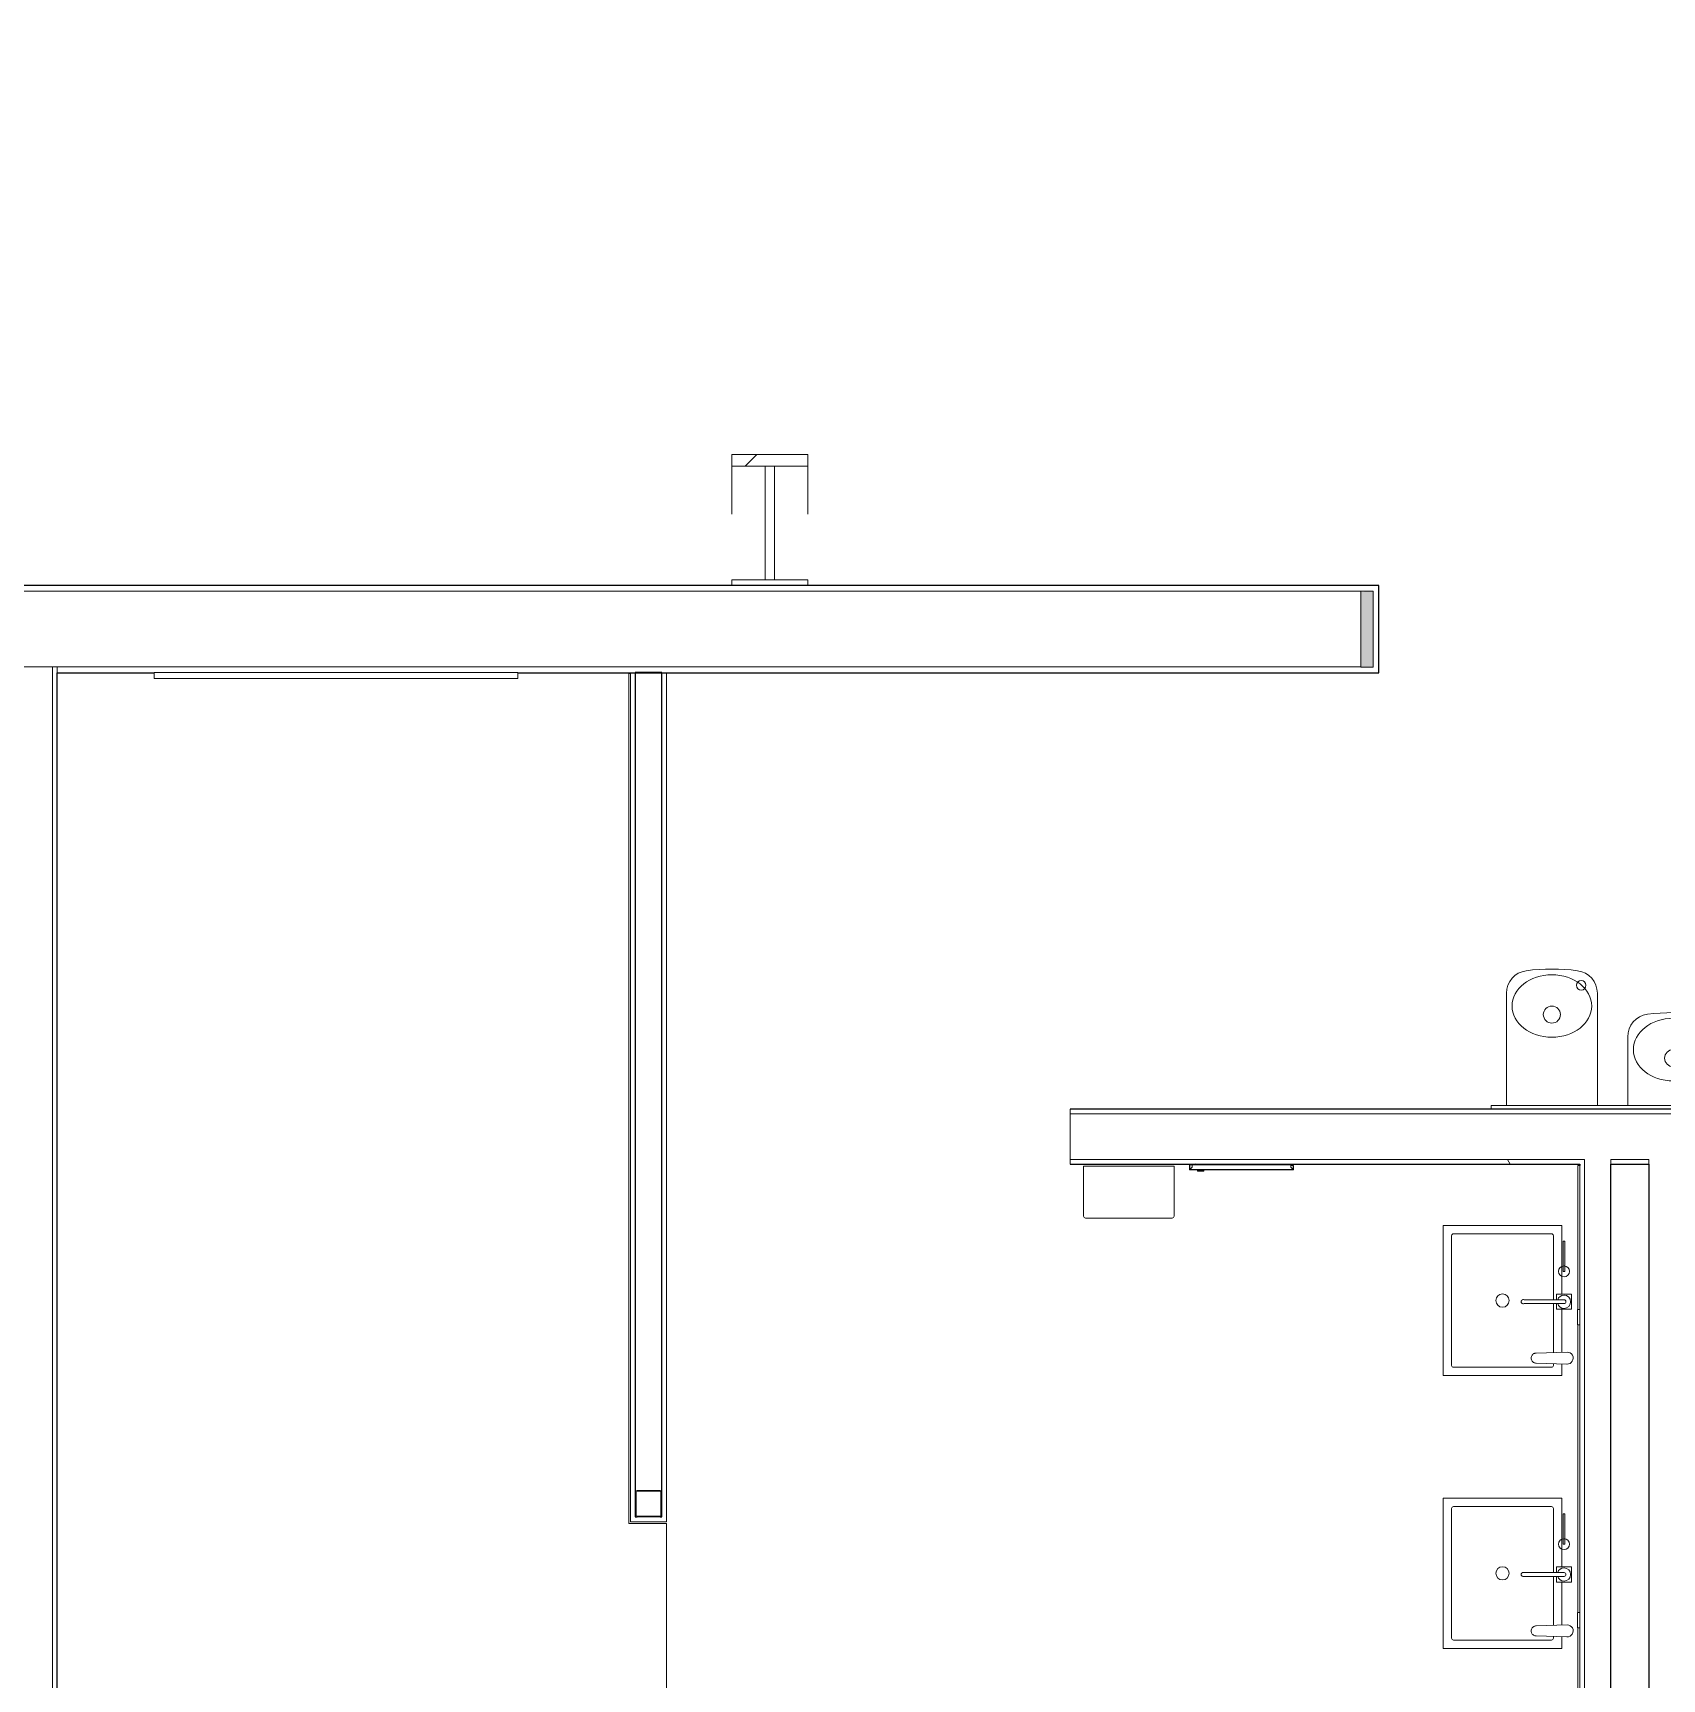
# Model space of a CAD drawing. Header units: inches. Extents: x 20001 to 27263, y -26025 to -18997.
# Drawn here: x 25304.6 to 25519.6, y -22503.1 to -22285.9 of the extents above; entities that cross this region are included whole.
import ezdxf

# ---------------------------------------------------------------- set-up
doc = ezdxf.new("R2010")
doc.units = ezdxf.units.IN
doc.header["$MEASUREMENT"] = 0
for name, color, linetype, lineweight in [('A-FLOR', 192, 'Continuous', 13), ('A-GENM', 13, 'Continuous', 13), ('A-WALL', 113, 'Continuous', 13), ('A-WALL-PATT', 111, 'Continuous', 25), ('I-WALL', 2, 'Continuous', 13), ('P-SANR-FIXT', 6, 'Continuous', 13), ('Q-SPCQ', 91, 'Continuous', 13), ('S-BEAM', 12, 'Continuous', 13), ('S-COLS', 52, 'Continuous', 13)]:
    doc.layers.add(name, color=color, linetype=linetype, lineweight=lineweight)
pattern_1 = [(225, (25401.89, -22360.053), (25.342707, -25.342707), []), (225, (25401.89, -22398.453), (25.342707, -25.342707), [])]

# ---------------------------------------------------------------- blocks, each defined once
blk = doc.blocks.new('Drinking_Fountain-Haws_Corporation-Wall_Mounted_1119 - 1119-355850-Site Plan - Phase 1')
at = {"layer": 'P-SANR-FIXT', "color": 250, "lineweight": 9}
for p, q in [((13.07, 20.75), (13.07, 5.95)), ((25.07, 5.95), (25.07, 20.75)), ((29.07, 15), (29.07, 5.95)), ((41.07, 5.95), (41.07, 15)), ((43.07, 5.95), (11.07, 5.95)), ((11.07, 5.95), (11.07, 5.45)), ((43.07, 5.45), (43.07, 5.95))]:
    blk.add_line(p, q, dxfattribs=at)
for centre, radius in [((22.94, 21.8), 0.625), ((19.07, 17.94), 1.13), ((38.94, 16.07), 0.625), ((35.07, 12.19), 1.13)]:
    blk.add_circle(centre, radius, dxfattribs=at)
for centre, radius, start, end in [((19.07, -1.8), 25.75, 82.4224, 97.5776), ((16.07, 20.75), 3, 97.5776, 180), ((22.07, 20.75), 3, 360, 82.4224), ((32.07, 15), 3, 97.5776, 180), ((35.07, -7.55), 25.75, 82.4224, 97.5776), ((38.07, 15), 3, 360, 82.4224)]:
    blk.add_arc(centre, radius, start, end, dxfattribs=at)
for centre, ratio in [((19.07, 19.07), 0.786373), ((35.07, 13.32), 0.786365)]:
    blk.add_ellipse(centre, major_axis=(-5.25, 0), ratio=ratio, dxfattribs=at)
blk = doc.blocks.new('Soap_Dispenser-TOTO-TES1ADC-05 - Polished Chrome-162828-Site Plan - Phase 1')
at = {"layer": 'A-GENM', "color": 7}
for p, q in [((-0.79, 0), (-0.66, -4.1)), ((0.66, -4.1), (0.79, -0.03))]:
    blk.add_line(p, q, dxfattribs=at)
blk.add_arc((0, 0), 0.791, 358.1479, 179.999, dxfattribs=at)
blk.add_open_spline([(-0.66, -4.1), (-0.66, -4.15), (-0.65, -4.25), (-0.6, -4.4), (-0.51, -4.53), (-0.35, -4.67), (-0.08, -4.76), (0.21, -4.73), (0.42, -4.61), (0.56, -4.47), (0.65, -4.29), (0.66, -4.16), (0.66, -4.1)], degree=3, knots=[0, 0, 0, 0, 0.076923, 0.153846, 0.230769, 0.307692, 0.461538, 0.615385, 0.711538, 0.807692, 0.903846, 1, 1, 1, 1], dxfattribs=at)
blk = doc.blocks.new('Dispenser_Disposal-Paper-Frost_Products_LTD_-Recessed-400A - Steel-Stainless-37173-Site Plan - Phase 1')
at = {"layer": 'Q-SPCQ', "color": 7}
for p, q in [((25457.27, -22435.86), (25457.27, -22435.26)), ((25457.27, -22435.26), (25458.12, -22435.26)), ((25457.27, -22435.86), (25470.94, -22435.86)), ((25457.34, -22435.26), (25457.34, -22435.94)), ((25457.64, -22435.55), (25457.34, -22435.86)), ((25457.34, -22435.94), (25470.94, -22435.94)), ((25458.31, -22435.94), (25457.34, -22435.94)), ((25457.43, -22435.21), (25457.43, -22435.18)), ((25458.08, -22435.21), (25457.43, -22435.21)), ((25470.59, -22435.26), (25457.64, -22435.26)), ((25457.64, -22435.26), (25457.64, -22435.55)), ((25458.35, -22435.2), (25458.12, -22435.2)), ((25458.12, -22435.26), (25458.12, -22435.2)), ((25458.15, -22435.26), (25458.15, -22435.2)), ((25458.31, -22436.07), (25458.31, -22435.94)), ((25459.18, -22436.07), (25458.31, -22436.07)), ((25459.16, -22436.09), (25458.33, -22436.09)), ((25458.42, -22435.26), (25458.35, -22435.2)), ((25458.8, -22435.18), (25458.8, -22435.26)), ((25459.08, -22435.26), (25459.08, -22435.18)), ((25470.94, -22435.94), (25459.18, -22435.94)), ((25459.18, -22435.94), (25459.18, -22436.07)), ((25470.4, -22435.21), (25470.23, -22435.21)), ((25470.4, -22435.21), (25470.9, -22435.21)), ((25470.4, -22435.25), (25470.4, -22435.21)), ((25470.85, -22435.25), (25470.4, -22435.25)), ((25470.64, -22435.31), (25470.64, -22435.56)), ((25470.64, -22435.55), (25470.64, -22435.33)), ((25470.64, -22435.33), (25470.97, -22435.33)), ((25470.94, -22435.86), (25470.64, -22435.56)), ((25470.88, -22435.18), (25470.88, -22435.21)), ((25470.9, -22435.18), (25470.9, -22435.21)), ((25470.94, -22435.94), (25470.94, -22435.33)), ((25470.94, -22435.86), (25471.02, -22435.86)), ((25470.97, -22435.28), (25470.97, -22435.33)), ((25470.97, -22435.33), (25471.01, -22435.33)), ((25471.01, -22435.33), (25471.01, -22435.86))]:
    blk.add_line(p, q, dxfattribs=at)
for centre, radius, start, end in [((25457.34, -22435.86), 0.0768, 180, 270), ((25457.34, -22435.86), 0.029, 180, 270), ((25458.08, -22435.15), 0.0665, 270, 0), ((25458.08, -22435.15), 0.0665, 270, 312.1544), ((25458.33, -22436.07), 0.02, 180, 270), ((25459.16, -22436.07), 0.02, 270, 0), ((25470.23, -22435.15), 0.0665, 180, 270), ((25470.59, -22435.31), 0.05, 0, 90), ((25470.9, -22435.28), 0.0625, 153.896, 233.1301), ((25470.9, -22435.28), 0.0625, 302.4117, 90.0728), ((25470.9, -22435.28), 0.0625, 359.8391, 90), ((25470.94, -22435.86), 0.0763, 270, 0)]:
    blk.add_arc(centre, radius, start, end, dxfattribs=at)
blk = doc.blocks.new('Faucet-Lavatory-Zurn-Z6920XL - Z6920-XL-ADM2-H4-162876-Site Plan - Phase 1')
at = {"layer": 'P-SANR-FIXT', "lineweight": 9}
for p, q in [((-0.25, 0), (-0.25, 5.25)), ((0.25, 5.25), (0.25, 0)), ((-1, 1), (-0.25, 1)), ((-1, -1), (-1, 1)), ((0.25, 1), (1, 1)), ((1, 1), (1, -1)), ((4, 0.12), (8, 0.12)), ((4, -0.12), (4, 0.12)), ((8, 0.12), (8, -0.12)), ((1, -1), (-1, -1)), ((8, -0.12), (4, -0.12))]:
    blk.add_line(p, q, dxfattribs=at)
blk.add_circle((4, 0), 0.719, dxfattribs=at)
for centre, radius, start, end in [((0, 5.37), 0.281, 332.734, 207.266), ((0, 0), 0.875, 107.1429, 180), ((0, 0), 0.875, 360, 72.8571), ((0, 0), 0.875, 180, 360), ((0, 0), 0.25, 180, 0)]:
    blk.add_arc(centre, radius, start, end, dxfattribs=at)
blk = doc.blocks.new('Bradley-Washroom_Accessories-Mirrors-747_Standard - 60_ x 36_ _ BradEX-205488-Site Plan - Phase 1')
at = {"layer": 'Q-SPCQ', "color": 7}
for p, q in [((25508.52, -22454.37), (25508.52, -22435.37)), ((25508.77, -22435.37), (25508.52, -22435.37)), ((25508.77, -22435.37), (25508.77, -22454.37)), ((25508.48, -22454.37), (25508.77, -22454.37)), ((25508.48, -22454.37), (25508.48, -22456.37)), ((25508.77, -22454.37), (25508.77, -22456.37)), ((25508.77, -22456.37), (25508.48, -22456.37)), ((25508.52, -22494.37), (25508.52, -22456.37)), ((25508.77, -22456.37), (25508.77, -22494.37)), ((25508.48, -22494.37), (25508.77, -22494.37)), ((25508.48, -22494.37), (25508.48, -22496.37)), ((25508.77, -22494.37), (25508.77, -22496.37)), ((25508.77, -22496.37), (25508.48, -22496.37)), ((25508.52, -22515.37), (25508.52, -22496.37)), ((25508.77, -22496.37), (25508.77, -22515.37)), ((25508.52, -22515.37), (25508.77, -22515.37))]:
    blk.add_line(p, q, dxfattribs=at)
blk = doc.blocks.new('Bradley-Washroom_Accessories-Mirrors-780_Custom - Bradley-Washroom_Accessories-Mirrors-780_Custom-177760-Site Plan - Phase 1')
at = {"layer": 'Q-SPCQ', "color": 7}
for p, q in [((25320.64, -22370.3), (25368.64, -22370.3)), ((25320.64, -22370.3), (25320.64, -22371.05)), ((25368.64, -22371.05), (25320.64, -22371.05)), ((25368.64, -22371.05), (25368.64, -22370.3))]:
    blk.add_line(p, q, dxfattribs=at)
blk = doc.blocks.new('Sink-Under_Counter-Kohler-2882 - White-191670-Site Plan - Phase 1')
at = {"layer": 'P-SANR-FIXT', "color": 7}
for p, q in [((-9.91, -7.81), (-9.91, 7.81)), ((-9.91, 7.81), (-0.85, 7.81)), ((-0.1, 6.71), (-8.56, 6.71)), ((6.87, 6.71), (0.4, 6.71)), ((1.15, 7.81), (6.83, 7.81)), ((8.56, 6.71), (8.33, 6.71)), ((8.37, 7.81), (9.91, 7.81)), ((9.91, 7.81), (9.91, -7.81)), ((-8.81, 6.46), (-8.81, -6.46)), ((8.81, -6.46), (8.81, 6.46)), ((9.91, -7.81), (-9.91, -7.81)), ((-8.56, -6.71), (8.56, -6.71))]:
    blk.add_line(p, q, dxfattribs=at)
for centre, radius, start, end in [((-8.56, 6.46), 0.25, 90, 180), ((8.56, 6.46), 0.25, 360, 90), ((0, 0), 0.875, 360, 180), ((0, 0), 0.875, 180, 360), ((-8.56, -6.46), 0.25, 180, 270), ((8.56, -6.46), 0.25, 270, 360)]:
    blk.add_arc(centre, radius, start, end, dxfattribs=at)
blk = doc.blocks.new('HSS-Hollow Structural Section-Column - HSS3-1_2X3-1_2X1_8-V73-Site Plan - Phase 1')
at = {"layer": 'S-COLS', "color": 50, "lineweight": 15}
for p, q in [((-1.75, 1.518), (-1.75, -1.518)), ((-1.634, -1.518), (-1.634, 1.518)), ((1.518, 1.75), (-1.518, 1.75)), ((-1.518, 1.634), (1.518, 1.634)), ((1.634, 1.518), (1.634, -1.518)), ((1.75, -1.518), (1.75, 1.518)), ((1.518, -1.634), (-1.518, -1.634)), ((-1.518, -1.75), (1.518, -1.75))]:
    blk.add_line(p, q, dxfattribs=at)
for centre, radius, start, end in [((-1.518, 1.518), 0.232, 90, 180), ((-1.518, 1.518), 0.116, 90, 180), ((1.518, 1.518), 0.232, 360, 90), ((1.518, 1.518), 0.116, 0, 90), ((-1.518, -1.518), 0.232, 180, 270), ((-1.518, -1.518), 0.116, 180, 270), ((1.518, -1.518), 0.232, 270, 360), ((1.518, -1.518), 0.116, 270, 360)]:
    blk.add_arc(centre, radius, start, end, dxfattribs=at)
blk = doc.blocks.new('Hand_Dryer-Excel_Dryer-XLERATOR_Unit - Not a Type - Load Type Catalog-357530-Site Plan - Phase 1')
at = {"layer": 'Q-SPCQ', "color": 7}
for p, q in [((25590.61, -22442.03), (25590.61, -22435.43)), ((25590.61, -22435.43), (25602.55, -22435.43)), ((25602.55, -22435.43), (25602.55, -22442.03)), ((25602.3, -22442.3), (25590.86, -22442.3))]:
    blk.add_line(p, q, dxfattribs=at)
for centre, start, end in [((25590.86, -22442.05), 175.9748, 270), ((25602.3, -22442.05), 270, 4.0252)]:
    blk.add_arc(centre, 0.251, start, end, dxfattribs=at)
blk = doc.blocks.new('Locker Rooms and Restrooms_rvt-1-Site Plan - Phase 1')
at = {"layer": 'A-WALL-PATT', "lineweight": 9}
h = blk.add_hatch(dxfattribs=at)
h.set_pattern_fill('FP_9', color=250, style=0, pattern_type=2)
h.set_pattern_definition([(0, (0, 0), (81.92, 20.48), [3.379, -58.061, 3.379, -58.061, -327.68]), (0, (0, 0), (81.92, 20.48), [-122.88, 3.379, -119.501, 3.379, -58.061, -143.36]), (0, (0, 0), (81.92, 20.48), [-307.2, 3.379, -37.581, 3.379, -99.021]), (120, (30.72, 10.24), (-58.6962, 60.704801), [3.379, -58.061, 3.379, -58.061, -327.68]), (120, (30.72, 10.24), (-58.6962, 60.704801), [-122.88, 3.379, -119.501, 3.379, -58.061, -143.36]), (120, (30.72, 10.24), (-58.6962, 60.704801), [-307.2, 3.379, -37.581, 3.379, -99.021]), (240, (40.96, 51.2), (-23.2238, -81.184801), [3.379, -58.061, 3.379, -58.061, -327.68]), (240, (40.96, 51.2), (-23.2238, -81.184801), [-122.88, 3.379, -119.501, 3.379, -58.061, -143.36]), (240, (40.96, 51.2), (-23.2238, -81.184801), [-307.2, 3.379, -37.581, 3.379, -99.021])])
h.paths.add_polyline_path([(25441.52, -22435.18), (25509.39, -22435.18), (25509.39, -22434.55), (25441.52, -22434.55)], flags=0)
h.paths.add_polyline_path([(25609.52, -22435.18), (25609.52, -22434.55), (25521.39, -22434.55), (25521.39, -22435.18), (25531.71, -22435.18)], flags=0)
h.paths.add_polyline_path([(25512.89, -22435.18), (25517.89, -22435.18), (25517.89, -22434.55), (25512.89, -22434.55)], flags=0)
at = {"layer": 'A-FLOR', "color": 7}
for p, q in [((25388.27, -22482.37), (25388.27, -22370.3)), ((25388.27, -22526.68), (25388.27, -22482.62))]:
    blk.add_line(p, q, dxfattribs=at)
at = {"layer": 'A-WALL', "color": 250, "lineweight": 9}
for p, q in [((25441.52, -22427.93), (25441.52, -22428.55)), ((25441.52, -22428.55), (25609.52, -22428.55)), ((25441.52, -22428.55), (25441.52, -22434.55)), ((25441.52, -22434.55), (25441.52, -22435.18)), ((25441.52, -22434.55), (25509.39, -22434.55)), ((25509.39, -22435.18), (25509.39, -22434.55)), ((25509.39, -22435.18), (25509.39, -22516.18)), ((25512.89, -22435.18), (25512.89, -22434.55)), ((25512.89, -22434.55), (25517.89, -22434.55)), ((25517.89, -22435.18), (25517.89, -22434.55))]:
    blk.add_line(p, q, dxfattribs=at)
at = {"layer": 'I-WALL', "color": 7}
for p, q in [((25383.27, -22482.37), (25383.27, -22370.43)), ((25383.27, -22370.43), (25383.52, -22370.43)), ((25383.52, -22370.43), (25383.52, -22482.37)), ((25383.27, -22482.37), (25383.27, -22482.62)), ((25388.27, -22482.62), (25383.27, -22482.62)), ((25383.52, -22482.37), (25388.27, -22482.37))]:
    blk.add_line(p, q, dxfattribs=at)
at = {"layer": 'I-WALL', "color": 10, "lineweight": 25}
for p, q in [((25384.14, -22370.3), (25384.14, -22478.47)), ((25387.64, -22370.3), (25384.14, -22370.3)), ((25387.64, -22478.47), (25387.64, -22370.3)), ((25609.52, -22427.93), (25441.52, -22427.93)), ((25441.52, -22435.18), (25508.77, -22435.18)), ((25508.77, -22435.18), (25508.77, -22435.37)), ((25512.89, -22695.43), (25512.89, -22435.18)), ((25512.89, -22435.18), (25517.89, -22435.18)), ((25517.89, -22435.18), (25517.89, -22695.43)), ((25384.14, -22481.51), (25384.14, -22481.74)), ((25384.14, -22481.74), (25384.37, -22481.74)), ((25387.41, -22481.74), (25387.64, -22481.74)), ((25387.64, -22481.74), (25387.64, -22481.51))]:
    blk.add_line(p, q, dxfattribs=at)
at = {"lineweight": 13}
for name, p in [('Bradley-Washroom_Accessories-Mirrors-780_Custom - Bradley-Washroom_Accessories-Mirrors-780_Custom-177760-Site Plan - Phase 1', (0, 0)), ('Drinking_Fountain-Haws_Corporation-Wall_Mounted_1119 - 1119-355850-Site Plan - Phase 1', (25486.03, -22433.37)), ('Hand_Dryer-Excel_Dryer-XLERATOR_Unit - Not a Type - Load Type Catalog-357530-Site Plan - Phase 1', (-147.31, 0)), ('Dispenser_Disposal-Paper-Frost_Products_LTD_-Recessed-400A - Steel-Stainless-37173-Site Plan - Phase 1', (0, 0)), ('Bradley-Washroom_Accessories-Mirrors-747_Standard - 60_ x 36_ _ BradEX-205488-Site Plan - Phase 1', (0, 0)), ('HSS-Hollow Structural Section-Column - HSS3-1_2X3-1_2X1_8-V73-Site Plan - Phase 1', (25385.89, -22479.99))]:
    blk.add_blockref(name, p, dxfattribs=at)
for name, p, rotation in [('Sink-Under_Counter-Kohler-2882 - White-191670-Site Plan - Phase 1', (25498.58, -22453.18), 270), ('Faucet-Lavatory-Zurn-Z6920XL - Z6920-XL-ADM2-H4-162876-Site Plan - Phase 1', (25506.7, -22453.33), 90.00000000000037), ('Soap_Dispenser-TOTO-TES1ADC-05 - Polished Chrome-162828-Site Plan - Phase 1', (25507.12, -22460.78), 269.9999999999698), ('Sink-Under_Counter-Kohler-2882 - White-191670-Site Plan - Phase 1', (25498.58, -22489.18), 270), ('Faucet-Lavatory-Zurn-Z6920XL - Z6920-XL-ADM2-H4-162876-Site Plan - Phase 1', (25506.7, -22489.33), 90.00000000000037), ('Soap_Dispenser-TOTO-TES1ADC-05 - Polished Chrome-162828-Site Plan - Phase 1', (25507.12, -22496.78), 269.9999999999595)]:
    blk.add_blockref(name, p, dxfattribs=dict(at, rotation=rotation))
blk = doc.blocks.new('columns and girder2 - one-V24-Site Plan - Phase 1')
at = {"layer": 'S-BEAM', "lineweight": 9}
h = blk.add_hatch(dxfattribs=at)
h.set_pattern_fill('FP_18', color=256, style=0, pattern_type=2)
h.set_pattern_definition(pattern_1)
h.paths.add_polyline_path([(5, -1.25), (-5, -1.25), (-5, -2), (5, -2)], flags=0)
h.paths.add_polyline_path([(-5, -17.03), (-5, -18.55), (5, -18.55), (5, -17.03)], flags=0)
h.paths.add_polyline_path([(-5, -1204.89), (-5, -1206.4), (5, -1206.4), (5, -1204.89)], flags=0)
h.paths.add_polyline_path([(5, -1224.25), (-5, -1224.25), (-5, -1225), (5, -1225)], flags=0)
h = blk.add_hatch(dxfattribs=at)
h.set_pattern_fill('FP_18', color=256, style=0, pattern_type=2)
h.set_pattern_definition(pattern_1)
h.paths.add_polyline_path([(0.62, -2), (-0.63, -2), (-0.63, -17.03), (0.62, -17.03), (0.62, -14.3)], flags=0)
h.paths.add_polyline_path([(-0.63, -1206.4), (-0.63, -1224.25), (0.62, -1224.25), (0.62, -1206.4)], flags=0)
at = {"layer": 'S-BEAM', "lineweight": 15}
for p, q in [((-5, -1.25), (-5, -2)), ((-5, -2), (5, -2)), ((0.62, -2), (-0.63, -2)), ((-0.63, -2), (-0.63, -17.03)), ((0.62, -17.03), (0.62, -2)), ((5, -2), (5, -1.25)), ((5, -17.03), (-5, -17.03)), ((-5, -17.03), (-5, -18.55)), ((-0.63, -17.03), (0.62, -17.03)), ((5, -18.55), (5, -17.03)), ((-5, -18.55), (5, -18.55))]:
    blk.add_line(p, q, dxfattribs=at)
at = {"layer": 'S-BEAM'}
for p, q in [((-5, -17.03), (-5, -10.69)), ((5, -10.69), (5, -17.03))]:
    blk.add_line(p, q, dxfattribs=at)
blk = doc.blocks.new('Girt_C - 10_D-1253539-Site Plan - Phase 1')
at = {"layer": 'S-BEAM'}
for p, q in [((25479.88, -22359.55), (25163.16, -22359.55)), ((25479.88, -22359.55), (25479.88, -22359.74)), ((25479.88, -22359.74), (25479.88, -22369.37)), ((25163.16, -22369.55), (25479.88, -22369.55)), ((25479.88, -22369.37), (25479.88, -22369.55))]:
    blk.add_line(p, q, dxfattribs=at)

msp = doc.modelspace()

# ---------------------------------------------------------------- hatches: boundary and pattern name
at = {"layer": 'A-WALL-PATT', "lineweight": 9}
h = msp.add_hatch(dxfattribs=at)
h.set_pattern_fill('FP_10', color=256, style=0, pattern_type=2)
h.set_pattern_definition([(161.57, (1.28, 1.28), (-10.24040374, -0.00056827), [0, -72.858, 8.09, 0]), (18.43, (-1.28, 1.28), (-10.24040374, 0.00056827), [0, -72.858, 8.09, 0]), (108.43, (1.28, 1.28), (5.1184649, -25.6019259), [24.282, -56.666]), (71.57, (-1.28, 1.28), (5.1184649, 25.6019259), [24.282, -56.666])])
h.paths.add_polyline_path([(25737.1252, -22369.5528), (25738.7652, -22369.4434), (25738.7652, -22359.5528), (25737.1252, -22359.6622), (25737.1252, -22369.5277)], flags=0)
h.paths.add_polyline_path([(25565.1552, -22369.5528), (25565.1552, -22359.5528), (25563.5152, -22359.6622), (25563.5152, -22369.5528)], flags=0)
h.paths.add_polyline_path([(25481.5152, -22369.5528), (25481.5152, -22359.5528), (25479.8752, -22359.6622), (25479.8752, -22369.5528)], flags=0)
h.paths.add_polyline_path([(25161.5152, -22369.5528), (25163.1552, -22369.4434), (25163.1552, -22359.5528), (25161.5152, -22359.6622), (25161.5152, -22369.5277)], flags=0)
h.paths.add_polyline_path([(25116.3752, -22369.5528), (25118.0152, -22369.4434), (25118.0152, -22359.5528), (25116.3752, -22359.6622), (25116.3752, -22369.5277)], flags=0)
h.paths.add_polyline_path([(24921.9052, -22369.5528), (24921.9052, -22359.5528), (24920.2652, -22359.6622), (24920.2652, -22369.5528)], flags=0)
h.paths.add_polyline_path([(24840.5002, -22369.5528), (24842.1402, -22369.4434), (24842.1402, -22359.5528), (24840.5002, -22359.6622), (24840.5002, -22369.5277)], flags=0)
h.paths.add_polyline_path([(24630.7652, -22369.5528), (24632.4052, -22369.4434), (24632.4052, -22359.5528), (24630.7652, -22359.6622), (24630.7652, -22369.5277)], flags=0)
h.paths.add_polyline_path([(22781.3892, -22369.5528), (22798.6402, -22369.5528), (22798.6402, -22359.5528), (22781.3892, -22359.5528)], flags=0)

# ---------------------------------------------------------------- linework, layer by layer
at = {"layer": 'A-WALL', "lineweight": 9}
for p, q in [((25479.8752, -22359.5528), (25481.5152, -22359.5528)), ((25481.5152, -22369.5528), (25481.5152, -22359.5528)), ((25307.2027, -22369.5528), (25307.2027, -22767.9595)), ((25307.8277, -22370.3028), (25307.8277, -22369.5528)), ((25479.8752, -22369.5528), (25481.5152, -22369.5528))]:
    msp.add_line(p, q, dxfattribs=at)
at = {"layer": 'I-WALL', "lineweight": 25}
for p, q in [((25482.2652, -22358.8028), (25160.7652, -22358.8028)), ((25482.2652, -22370.3028), (25482.2652, -22358.8028)), ((25307.8277, -22370.3028), (25320.6402, -22370.3028)), ((25307.8277, -22767.9595), (25307.8277, -22370.3028)), ((25368.6402, -22370.3028), (25482.2652, -22370.3028))]:
    msp.add_line(p, q, dxfattribs=at)

# ---------------------------------------------------------------- block references
at = {"lineweight": 5}
msp.add_blockref('Locker Rooms and Restrooms_rvt-1-Site Plan - Phase 1', (0, 0), dxfattribs=at)
at = {"layer": 'S-BEAM', "rotation": 180}
msp.add_blockref('columns and girder2 - one-V24-Site Plan - Phase 1', (25401.8902, -22360.0528), dxfattribs=at)
at = {"layer": 'S-BEAM'}
msp.add_blockref('Girt_C - 10_D-1253539-Site Plan - Phase 1', (0, 0), dxfattribs=at)

doc.saveas('drawing.dxf')
